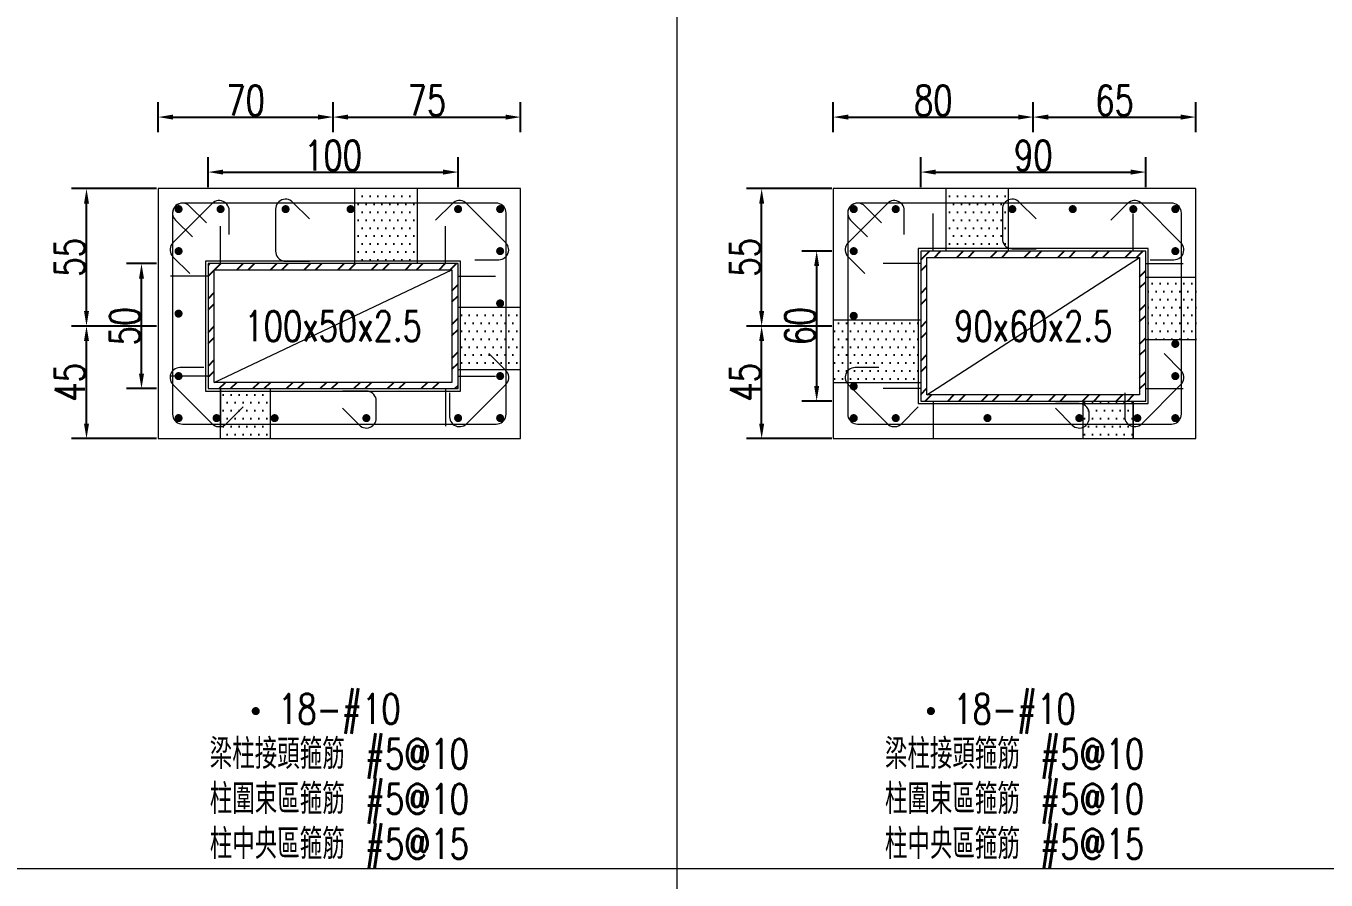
# Model space of a CAD drawing. Header units: millimetres. Extents: x 0 to 3905, y 0 to 8880.
# Drawn here: x 920 to 1440, y 1231 to 1573 of the extents above; entities that cross this region are included whole.
import ezdxf
from ezdxf.enums import TextEntityAlignment as Align

# ---------------------------------------------------------------- set-up
doc = ezdxf.new("R2010")
doc.units = ezdxf.units.MM
doc.layers.get('DEFPOINTS').update_dxf_attribs({"color": 3})
for name, color, linetype in [('Hatch線', 6, 'Continuous'), ('TC-鋼粱', 132, 'Continuous'), ('主筋斷面', 2, 'Continuous'), ('文字-主筋根數', 7, 'Continuous'), ('文字-剪力筋 中央區', 7, 'Continuous'), ('文字-剪力筋-BC', 7, 'Continuous'), ('文字-剪力筋-圍束區', 7, 'Continuous'), ('文字-輔助字', 7, 'Continuous'), ('柱斷面線', 4, 'Continuous'), ('標註字', 4, 'Continuous'), ('箍筋線', 1, 'Continuous'), ('網格線', 7, 'Continuous'), ('鋼柱', 11, 'Continuous')]:
    doc.layers.add(name, color=color, linetype=linetype)
doc.styles.add('note', font='txt.shx', dxfattribs={"width": 0.75, "height": 12})
doc.styles.add('txt', font='txt.shx', dxfattribs={"height": 0.2, "bigfont": 'chineset.shx'})
doc.dimstyles.new('RCAD_DIM', dxfattribs={"dimtxt": 12, "dimasz": 6, "dimexe": 6, "dimexo": 0.625, "dimtad": 1, "dimdec": 0, "dimdsep": 46, "dimtxsty": 'note', "dimcen": 2.5, "dimclrd": 256, "dimclre": 256, "dimclrt": 256, "dimadec": 0, "dimazin": 0, "dimtfac": 1, "dimtmove": 0, "dimatfit": 3, "dimfxl": 0, "dimtolj": 1, "dimarcsym": 0})

# ---------------------------------------------------------------- blocks, each defined once
blk = doc.blocks.new('*D564')
at = {"layer": 'DEFPOINTS', "color": 0}
for p in [(1092.5, 1514.625), (992.5, 1508), (1092.5, 1508)]:
    blk.add_point(p, dxfattribs=at)
at = {"layer": '標註字', "lineweight": -2}
for p, q in [((992.5, 1508.625), (992.5, 1520.625)), ((1092.5, 1508.625), (1092.5, 1520.625)), ((998.5, 1514.625), (1086.5, 1514.625))]:
    blk.add_line(p, q, dxfattribs=at)
at = {"layer": '標註字'}
for points in [[(998.5, 1515.625), (998.5, 1513.625), (992.5, 1514.625)], [(1086.5, 1513.625), (1086.5, 1515.625), (1092.5, 1514.625)]]:
    blk.add_solid(points, dxfattribs=at)
at = {"layer": '標註字', "insert": (1042.5, 1521.25), "char_height": 12, "attachment_point": 5, "style": 'note'}
blk.add_mtext('\\A1;100', dxfattribs=at)
blk = doc.blocks.new('*D565')
at = {"layer": 'DEFPOINTS', "color": 0}
for p in [(965.88, 1478), (972.5, 1478), (972.5, 1428)]:
    blk.add_point(p, dxfattribs=at)
at = {"layer": '標註字', "lineweight": -2}
for p, q in [((971.88, 1478), (959.88, 1478)), ((965.88, 1434), (965.88, 1472)), ((971.88, 1428), (959.88, 1428))]:
    blk.add_line(p, q, dxfattribs=at)
at = {"layer": '標註字'}
for points in [[(966.88, 1472), (964.88, 1472), (965.88, 1478)], [(964.88, 1434), (966.88, 1434), (965.88, 1428)]]:
    blk.add_solid(points, dxfattribs=at)
at = {"layer": '標註字', "insert": (959.25, 1453), "char_height": 12, "attachment_point": 5, "rotation": 90, "style": 'note'}
blk.add_mtext('\\A1;50', dxfattribs=at)
blk = doc.blocks.new('*D566')
at = {"layer": 'DEFPOINTS', "color": 0}
for p in [(1042.5, 1536.62), (972.5, 1530), (1042.5, 1530)]:
    blk.add_point(p, dxfattribs=at)
at = {"layer": '標註字', "lineweight": -2}
for p, q in [((972.5, 1530.62), (972.5, 1542.62)), ((1042.5, 1530.62), (1042.5, 1542.62)), ((978.5, 1536.62), (1036.5, 1536.62))]:
    blk.add_line(p, q, dxfattribs=at)
at = {"layer": '標註字'}
for points in [[(978.5, 1537.62), (978.5, 1535.62), (972.5, 1536.62)], [(1036.5, 1535.62), (1036.5, 1537.62), (1042.5, 1536.62)]]:
    blk.add_solid(points, dxfattribs=at)
at = {"layer": '標註字', "insert": (1007.5, 1543.25), "char_height": 12, "attachment_point": 5, "style": 'note'}
blk.add_mtext('\\A1;70', dxfattribs=at)
blk = doc.blocks.new('*D567')
at = {"layer": 'DEFPOINTS', "color": 0}
for p in [(1117.5, 1536.62), (1042.5, 1530), (1117.5, 1530)]:
    blk.add_point(p, dxfattribs=at)
at = {"layer": '標註字', "lineweight": -2}
for p, q in [((1042.5, 1530.62), (1042.5, 1542.62)), ((1117.5, 1530.62), (1117.5, 1542.62)), ((1048.5, 1536.62), (1111.5, 1536.62))]:
    blk.add_line(p, q, dxfattribs=at)
at = {"layer": '標註字'}
for points in [[(1048.5, 1537.62), (1048.5, 1535.62), (1042.5, 1536.62)], [(1111.5, 1535.62), (1111.5, 1537.62), (1117.5, 1536.62)]]:
    blk.add_solid(points, dxfattribs=at)
at = {"layer": '標註字', "insert": (1080, 1543.25), "char_height": 12, "attachment_point": 5, "style": 'note'}
blk.add_mtext('\\A1;75', dxfattribs=at)
blk = doc.blocks.new('*D568')
at = {"layer": 'DEFPOINTS', "color": 0}
for p in [(943.88, 1453), (972.5, 1453), (972.5, 1408)]:
    blk.add_point(p, dxfattribs=at)
at = {"layer": '標註字', "lineweight": -2}
for p, q in [((971.88, 1453), (937.88, 1453)), ((943.88, 1414), (943.88, 1447)), ((971.88, 1408), (937.88, 1408))]:
    blk.add_line(p, q, dxfattribs=at)
at = {"layer": '標註字'}
for points in [[(944.88, 1447), (942.88, 1447), (943.88, 1453)], [(942.88, 1414), (944.88, 1414), (943.88, 1408)]]:
    blk.add_solid(points, dxfattribs=at)
at = {"layer": '標註字', "insert": (937.25, 1430.5), "char_height": 12, "attachment_point": 5, "rotation": 90, "style": 'note'}
blk.add_mtext('\\A1;45', dxfattribs=at)
blk = doc.blocks.new('*D569')
at = {"layer": 'DEFPOINTS', "color": 0}
for p in [(943.88, 1508), (972.5, 1508), (972.5, 1453)]:
    blk.add_point(p, dxfattribs=at)
at = {"layer": '標註字', "lineweight": -2}
for p, q in [((971.88, 1508), (937.88, 1508)), ((943.88, 1459), (943.88, 1502)), ((971.88, 1453), (937.88, 1453))]:
    blk.add_line(p, q, dxfattribs=at)
at = {"layer": '標註字'}
for points in [[(944.88, 1502), (942.88, 1502), (943.88, 1508)], [(942.88, 1459), (944.88, 1459), (943.88, 1453)]]:
    blk.add_solid(points, dxfattribs=at)
at = {"layer": '標註字', "insert": (937.25, 1480.5), "char_height": 12, "attachment_point": 5, "rotation": 90, "style": 'note'}
blk.add_mtext('\\A1;55', dxfattribs=at)
blk = doc.blocks.new('Circle_Filled')
at = {"const_width": 0.5}
blk.add_lwpolyline([(-0.25, 0, 1), (0.25, 0, 1)], format="xyb", close=True, dxfattribs=at)
blk = doc.blocks.new('*D696')
at = {"layer": 'DEFPOINTS', "color": 0}
for p in [(1367.5, 1514.62), (1277.5, 1508), (1367.5, 1508)]:
    blk.add_point(p, dxfattribs=at)
at = {"layer": '標註字', "lineweight": -2}
for p, q in [((1277.5, 1508.62), (1277.5, 1520.62)), ((1367.5, 1508.62), (1367.5, 1520.62)), ((1283.5, 1514.62), (1361.5, 1514.62))]:
    blk.add_line(p, q, dxfattribs=at)
at = {"layer": '標註字'}
for points in [[(1283.5, 1515.62), (1283.5, 1513.62), (1277.5, 1514.62)], [(1361.5, 1513.62), (1361.5, 1515.62), (1367.5, 1514.62)]]:
    blk.add_solid(points, dxfattribs=at)
at = {"layer": '標註字', "insert": (1322.5, 1521.25), "char_height": 12, "attachment_point": 5, "style": 'note'}
blk.add_mtext('\\A1;90', dxfattribs=at)
blk = doc.blocks.new('*D697')
at = {"layer": 'DEFPOINTS', "color": 0}
for p in [(1235.88, 1483), (1242.5, 1483), (1242.5, 1423)]:
    blk.add_point(p, dxfattribs=at)
at = {"layer": '標註字', "lineweight": -2}
for p, q in [((1241.88, 1483), (1229.88, 1483)), ((1235.88, 1429), (1235.88, 1477)), ((1241.88, 1423), (1229.88, 1423))]:
    blk.add_line(p, q, dxfattribs=at)
at = {"layer": '標註字'}
for points in [[(1236.88, 1477), (1234.88, 1477), (1235.88, 1483)], [(1234.88, 1429), (1236.88, 1429), (1235.88, 1423)]]:
    blk.add_solid(points, dxfattribs=at)
at = {"layer": '標註字', "insert": (1229.25, 1453), "char_height": 12, "attachment_point": 5, "rotation": 90, "style": 'note'}
blk.add_mtext('\\A1;60', dxfattribs=at)
blk = doc.blocks.new('*D698')
at = {"layer": 'DEFPOINTS', "color": 0}
for p in [(1322.5, 1536.62), (1242.5, 1530), (1322.5, 1530)]:
    blk.add_point(p, dxfattribs=at)
at = {"layer": '標註字', "lineweight": -2}
for p, q in [((1242.5, 1530.62), (1242.5, 1542.62)), ((1322.5, 1530.62), (1322.5, 1542.62)), ((1248.5, 1536.62), (1316.5, 1536.62))]:
    blk.add_line(p, q, dxfattribs=at)
at = {"layer": '標註字'}
for points in [[(1248.5, 1537.62), (1248.5, 1535.62), (1242.5, 1536.62)], [(1316.5, 1535.62), (1316.5, 1537.62), (1322.5, 1536.62)]]:
    blk.add_solid(points, dxfattribs=at)
at = {"layer": '標註字', "insert": (1282.5, 1543.25), "char_height": 12, "attachment_point": 5, "style": 'note'}
blk.add_mtext('\\A1;80', dxfattribs=at)
blk = doc.blocks.new('*D699')
at = {"layer": 'DEFPOINTS', "color": 0}
for p in [(1387.5, 1536.62), (1322.5, 1530), (1387.5, 1530)]:
    blk.add_point(p, dxfattribs=at)
at = {"layer": '標註字', "lineweight": -2}
for p, q in [((1322.5, 1530.62), (1322.5, 1542.62)), ((1387.5, 1530.62), (1387.5, 1542.62)), ((1328.5, 1536.62), (1381.5, 1536.62))]:
    blk.add_line(p, q, dxfattribs=at)
at = {"layer": '標註字'}
for points in [[(1328.5, 1537.62), (1328.5, 1535.62), (1322.5, 1536.62)], [(1381.5, 1535.62), (1381.5, 1537.62), (1387.5, 1536.62)]]:
    blk.add_solid(points, dxfattribs=at)
at = {"layer": '標註字', "insert": (1355, 1543.25), "char_height": 12, "attachment_point": 5, "style": 'note'}
blk.add_mtext('\\A1;65', dxfattribs=at)
blk = doc.blocks.new('*D700')
at = {"layer": 'DEFPOINTS', "color": 0}
for p in [(1213.88, 1453), (1242.5, 1453), (1242.5, 1408)]:
    blk.add_point(p, dxfattribs=at)
at = {"layer": '標註字', "lineweight": -2}
for p, q in [((1241.88, 1453), (1207.88, 1453)), ((1213.88, 1414), (1213.88, 1447)), ((1241.88, 1408), (1207.88, 1408))]:
    blk.add_line(p, q, dxfattribs=at)
at = {"layer": '標註字'}
for points in [[(1214.88, 1447), (1212.88, 1447), (1213.88, 1453)], [(1212.88, 1414), (1214.88, 1414), (1213.88, 1408)]]:
    blk.add_solid(points, dxfattribs=at)
at = {"layer": '標註字', "insert": (1207.25, 1430.5), "char_height": 12, "attachment_point": 5, "rotation": 90, "style": 'note'}
blk.add_mtext('\\A1;45', dxfattribs=at)
blk = doc.blocks.new('*D701')
at = {"layer": 'DEFPOINTS', "color": 0}
for p in [(1213.88, 1508), (1242.5, 1508), (1242.5, 1453)]:
    blk.add_point(p, dxfattribs=at)
at = {"layer": '標註字', "lineweight": -2}
for p, q in [((1241.88, 1508), (1207.88, 1508)), ((1213.88, 1459), (1213.88, 1502)), ((1241.88, 1453), (1207.88, 1453))]:
    blk.add_line(p, q, dxfattribs=at)
at = {"layer": '標註字'}
for points in [[(1214.88, 1502), (1212.88, 1502), (1213.88, 1508)], [(1212.88, 1459), (1214.88, 1459), (1213.88, 1453)]]:
    blk.add_solid(points, dxfattribs=at)
at = {"layer": '標註字', "insert": (1207.25, 1480.5), "char_height": 12, "attachment_point": 5, "rotation": 90, "style": 'note'}
blk.add_mtext('\\A1;55', dxfattribs=at)

msp = doc.modelspace()

# ---------------------------------------------------------------- hatches: boundary and pattern name
at = {"layer": 'Hatch線'}
h = msp.add_hatch(dxfattribs=at)
h.set_pattern_fill('ANSI32', color=256, style=0)
h.paths.add_polyline_path([(1277.5, 1423), (1367.5, 1423), (1367.5, 1483), (1277.5, 1483)], flags=17)
h.paths.add_polyline_path([(1280, 1425.5), (1280, 1480.5), (1365, 1480.5), (1365, 1425.5)])
h = msp.add_hatch(dxfattribs=at)
h.set_pattern_fill('ANSI32', color=256, style=0)
h.paths.add_polyline_path([(992.5, 1428), (1092.5, 1428), (1092.5, 1478), (992.5, 1478)], flags=17)
h.paths.add_polyline_path([(995, 1430.5), (995, 1475.5), (1090, 1475.5), (1090, 1430.5)])
at = {"layer": 'TC-鋼粱'}
h = msp.add_hatch(dxfattribs=at)
h.set_pattern_fill('DOTS', color=256, scale=2, style=0)
h.paths.add_polyline_path([(1076.11, 1508), (1051.11, 1508), (1051.11, 1478), (1076.11, 1478)], flags=17)
h = msp.add_hatch(dxfattribs=at)
h.set_pattern_fill('DOTS', color=256, scale=2, style=0)
h.paths.add_polyline_path([(1312.5, 1508), (1287.5, 1508), (1287.5, 1483), (1312.5, 1483)], flags=17)
h = msp.add_hatch(dxfattribs=at)
h.set_pattern_fill('DOTS', color=256, scale=2, style=0)
h.paths.add_polyline_path([(1387.5, 1447.5), (1387.5, 1472.5), (1367.5, 1472.5), (1367.5, 1447.5)], flags=17)
h = msp.add_hatch(dxfattribs=at)
h.set_pattern_fill('DOTS', color=256, scale=2, style=0)
h.paths.add_polyline_path([(1117.5, 1435.5), (1117.5, 1460.5), (1092.5, 1460.5), (1092.5, 1435.5)], flags=17)
h = msp.add_hatch(dxfattribs=at)
h.set_pattern_fill('DOTS', color=256, scale=2, style=0)
h.paths.add_polyline_path([(1242.5, 1455.5), (1242.5, 1430.5), (1277.5, 1430.5), (1277.5, 1455.5)], flags=17)
h = msp.add_hatch(dxfattribs=at)
h.set_pattern_fill('DOTS', color=256, scale=2, style=0)
h.paths.add_polyline_path([(997.5, 1408), (1017.5, 1408), (1017.5, 1428), (997.5, 1428)], flags=17)
h = msp.add_hatch(dxfattribs=at)
h.set_pattern_fill('DOTS', color=256, scale=2, style=0)
h.paths.add_polyline_path([(1342.5, 1408), (1362.5, 1408), (1362.5, 1423), (1342.5, 1423)], flags=17)

# ---------------------------------------------------------------- linework, layer by layer
at = {"layer": 'DEFPOINTS', "lineweight": 5}
for points in [[(1282.5, 1483), (1282.5, 1498)], [(1362.5, 1483), (1362.5, 1498)], [(997.5, 1478), (997.5, 1493)], [(1087.5, 1478), (1087.5, 1493)], [(1277.5, 1422), (1368.5, 1422), (1368.5, 1484), (1276.5, 1484), (1276.5, 1422), (1277.5, 1422)], [(992.5, 1427), (1093.5, 1427), (1093.5, 1479), (991.5, 1479), (991.5, 1427), (992.5, 1427)], [(1277.5, 1478), (1262.5, 1478)], [(1280, 1425.5), (1365, 1480.5)], [(1367.5, 1478), (1382.5, 1478)], [(992.5, 1473), (977.5, 1473)], [(995, 1430.5), (1090, 1475.5)], [(1092.5, 1473), (1107.5, 1473)], [(992.5, 1433), (977.5, 1433)], [(1092.5, 1433), (1107.5, 1433)], [(997.5, 1428), (997.5, 1413)], [(1087.5, 1428), (1087.5, 1413)], [(1277.5, 1428), (1262.5, 1428)], [(1367.5, 1428), (1382.5, 1428)], [(1282.5, 1423), (1282.5, 1408)], [(1362.5, 1423), (1362.5, 1408)]]:
    msp.add_lwpolyline(points, dxfattribs=at)
at = {"layer": 'TC-鋼粱', "lineweight": 5}
for points in [[(1051.11, 1508), (1051.11, 1478)], [(1076.11, 1508), (1076.11, 1478)], [(1287.5, 1508), (1287.5, 1483)], [(1312.5, 1508), (1312.5, 1483)], [(1387.5, 1472.5), (1367.5, 1472.5)], [(1117.5, 1460.5), (1092.5, 1460.5)], [(1242.5, 1455.5), (1277.5, 1455.5)], [(1387.5, 1447.5), (1367.5, 1447.5)], [(1117.5, 1435.5), (1092.5, 1435.5)], [(1242.5, 1430.5), (1277.5, 1430.5)], [(997.5, 1408), (997.5, 1428)], [(1017.5, 1408), (1017.5, 1428)], [(1342.5, 1408), (1342.5, 1423)], [(1362.5, 1408), (1362.5, 1423)]]:
    msp.add_lwpolyline(points, dxfattribs=at)
at = {"layer": '柱斷面線', "lineweight": 5}
for points in [[(972.5, 1408), (1117.5, 1408), (1117.5, 1508), (972.5, 1508), (972.5, 1408)], [(1242.5, 1408), (1387.5, 1408), (1387.5, 1508), (1242.5, 1508), (1242.5, 1408)]]:
    msp.add_lwpolyline(points, dxfattribs=at)
at = {"layer": '箍筋線', "lineweight": 5}
for points in [[(1000.93, 1489.71), (1000.93, 1499.25), (1000.87, 1499.92), (1000.7, 1500.56), (1000.43, 1501.17), (1000.06, 1501.73), (999.6, 1502.22), (999.07, 1502.62), (998.47, 1502.92), (997.84, 1503.13), (997.17, 1503.22), (996.51, 1503.2), (995.85, 1503.07), (995.23, 1502.83), (994.65, 1502.49), (994.14, 1502.06), (978.44, 1486.36), (977.99, 1485.83), (977.65, 1485.23), (977.41, 1484.58), (977.29, 1483.89), (977.29, 1483.2), (977.41, 1482.52), (977.65, 1481.87), (977.99, 1481.27), (978.44, 1480.74), (985.18, 1473.99)], [(1033.05, 1495.86), (1026.31, 1502.61), (1025.8, 1503.04), (1025.22, 1503.38), (1024.6, 1503.62), (1023.94, 1503.75), (1023.27, 1503.77), (1022.61, 1503.68), (1021.98, 1503.47), (1021.38, 1503.17), (1020.85, 1502.76), (1020.39, 1502.28), (1020.02, 1501.72), (1019.75, 1501.11), (1019.58, 1500.47), (1019.52, 1499.8), (1019.52, 1482.96), (1019.58, 1482.26), (1019.76, 1481.6), (1020.06, 1480.97), (1020.45, 1480.4), (1020.94, 1479.91), (1021.51, 1479.51), (1022.14, 1479.22), (1022.81, 1479.04), (1023.5, 1478.98), (1033.04, 1478.98)], [(1099.21, 1479.57), (1108.75, 1479.57), (1109.42, 1479.63), (1110.06, 1479.8), (1110.67, 1480.07), (1111.23, 1480.44), (1111.72, 1480.9), (1112.12, 1481.43), (1112.42, 1482.03), (1112.63, 1482.66), (1112.72, 1483.33), (1112.7, 1483.99), (1112.57, 1484.65), (1112.33, 1485.27), (1111.99, 1485.85), (1111.56, 1486.36), (1095.86, 1502.06), (1095.33, 1502.51), (1094.73, 1502.85), (1094.08, 1503.09), (1093.39, 1503.21), (1092.7, 1503.21), (1092.02, 1503.09), (1091.37, 1502.85), (1090.77, 1502.51), (1090.24, 1502.06), (1083.49, 1495.32)], [(1270.93, 1489.71), (1270.93, 1499.25), (1270.87, 1499.92), (1270.7, 1500.56), (1270.43, 1501.17), (1270.06, 1501.73), (1269.6, 1502.22), (1269.07, 1502.62), (1268.47, 1502.92), (1267.84, 1503.13), (1267.17, 1503.22), (1266.51, 1503.2), (1265.85, 1503.07), (1265.23, 1502.83), (1264.65, 1502.49), (1264.14, 1502.06), (1248.44, 1486.36), (1247.99, 1485.83), (1247.65, 1485.23), (1247.41, 1484.58), (1247.29, 1483.89), (1247.29, 1483.2), (1247.41, 1482.52), (1247.65, 1481.87), (1247.99, 1481.27), (1248.44, 1480.74), (1255.18, 1473.99)], [(1323.67, 1495.86), (1316.92, 1502.61), (1316.41, 1503.04), (1315.83, 1503.38), (1315.21, 1503.62), (1314.56, 1503.75), (1313.89, 1503.77), (1313.23, 1503.68), (1312.59, 1503.47), (1312, 1503.17), (1311.46, 1502.76), (1311, 1502.28), (1310.63, 1501.72), (1310.36, 1501.11), (1310.19, 1500.47), (1310.13, 1499.8), (1310.13, 1487.96), (1310.2, 1487.26), (1310.37, 1486.6), (1310.67, 1485.97), (1311.06, 1485.4), (1311.55, 1484.91), (1312.12, 1484.51), (1312.75, 1484.22), (1313.42, 1484.04), (1314.11, 1483.98), (1323.65, 1483.98)], [(1369.21, 1479.57), (1378.75, 1479.57), (1379.42, 1479.63), (1380.06, 1479.8), (1380.67, 1480.07), (1381.23, 1480.44), (1381.72, 1480.9), (1382.12, 1481.43), (1382.42, 1482.03), (1382.63, 1482.66), (1382.72, 1483.33), (1382.7, 1483.99), (1382.57, 1484.65), (1382.33, 1485.27), (1381.99, 1485.85), (1381.56, 1486.36), (1365.86, 1502.06), (1365.33, 1502.51), (1364.73, 1502.85), (1364.08, 1503.09), (1363.39, 1503.21), (1362.7, 1503.21), (1362.02, 1503.09), (1361.37, 1502.85), (1360.77, 1502.51), (1360.24, 1502.06), (1353.49, 1495.32)], [(991.83, 1494.29), (985.08, 1501.04), (984.57, 1501.47), (983.99, 1501.81), (983.37, 1502.05), (982.72, 1502.18), (982.05, 1502.2), (981.39, 1502.11), (980.75, 1501.9), (980.16, 1501.6), (979.62, 1501.19), (979.16, 1500.71), (978.79, 1500.15), (978.52, 1499.54), (978.35, 1498.9), (978.29, 1498.23), (978.29, 1417.77), (978.36, 1417.08), (978.53, 1416.41), (978.83, 1415.78), (979.22, 1415.21), (979.71, 1414.72), (980.28, 1414.33), (980.91, 1414.03), (981.58, 1413.86), (982.27, 1413.79), (1107.73, 1413.79), (1108.42, 1413.86), (1109.09, 1414.03), (1109.72, 1414.33), (1110.29, 1414.72), (1110.78, 1415.21), (1111.17, 1415.78), (1111.47, 1416.41), (1111.64, 1417.08), (1111.71, 1417.77), (1111.71, 1498.23), (1111.64, 1498.92), (1111.47, 1499.59), (1111.17, 1500.22), (1110.78, 1500.79), (1110.29, 1501.28), (1109.72, 1501.67), (1109.09, 1501.97), (1108.42, 1502.14), (1107.73, 1502.21), (982.27, 1502.21), (981.6, 1502.15), (980.96, 1501.98), (980.35, 1501.71), (979.79, 1501.34), (979.31, 1500.88), (978.9, 1500.34), (978.6, 1499.75), (978.39, 1499.11), (978.3, 1498.45), (978.32, 1497.78), (978.45, 1497.13), (978.69, 1496.51), (979.03, 1495.93), (979.46, 1495.42), (986.21, 1488.67)], [(1261.83, 1494.29), (1255.08, 1501.04), (1254.57, 1501.47), (1253.99, 1501.81), (1253.37, 1502.05), (1252.72, 1502.18), (1252.05, 1502.2), (1251.39, 1502.11), (1250.75, 1501.9), (1250.16, 1501.6), (1249.62, 1501.19), (1249.16, 1500.71), (1248.79, 1500.15), (1248.52, 1499.54), (1248.35, 1498.9), (1248.29, 1498.23), (1248.29, 1417.77), (1248.36, 1417.08), (1248.53, 1416.41), (1248.83, 1415.78), (1249.22, 1415.21), (1249.71, 1414.72), (1250.28, 1414.33), (1250.91, 1414.03), (1251.58, 1413.86), (1252.27, 1413.79), (1377.73, 1413.79), (1378.42, 1413.86), (1379.09, 1414.03), (1379.72, 1414.33), (1380.29, 1414.72), (1380.78, 1415.21), (1381.17, 1415.78), (1381.47, 1416.41), (1381.64, 1417.08), (1381.71, 1417.77), (1381.71, 1498.23), (1381.64, 1498.92), (1381.47, 1499.59), (1381.17, 1500.22), (1380.78, 1500.79), (1380.29, 1501.28), (1379.72, 1501.67), (1379.09, 1501.97), (1378.42, 1502.14), (1377.73, 1502.21), (1252.27, 1502.21), (1251.6, 1502.15), (1250.96, 1501.98), (1250.35, 1501.71), (1249.79, 1501.34), (1249.31, 1500.88), (1248.9, 1500.34), (1248.6, 1499.75), (1248.39, 1499.11), (1248.3, 1498.45), (1248.32, 1497.78), (1248.45, 1497.13), (1248.69, 1496.51), (1249.03, 1495.93), (1249.46, 1495.42), (1256.21, 1488.67)], [(1089.07, 1426.29), (1089.07, 1416.75), (1089.13, 1416.08), (1089.3, 1415.44), (1089.57, 1414.83), (1089.94, 1414.27), (1090.4, 1413.78), (1090.93, 1413.38), (1091.53, 1413.08), (1092.16, 1412.87), (1092.83, 1412.78), (1093.49, 1412.8), (1094.15, 1412.93), (1094.77, 1413.17), (1095.35, 1413.51), (1095.86, 1413.94), (1111.56, 1429.64), (1112.01, 1430.17), (1112.35, 1430.77), (1112.59, 1431.42), (1112.71, 1432.11), (1112.71, 1432.8), (1112.59, 1433.48), (1112.35, 1434.13), (1112.01, 1434.73), (1111.56, 1435.26), (1104.82, 1442.01)], [(1359.07, 1426.29), (1359.07, 1416.75), (1359.13, 1416.08), (1359.3, 1415.44), (1359.57, 1414.83), (1359.94, 1414.27), (1360.4, 1413.78), (1360.93, 1413.38), (1361.53, 1413.08), (1362.16, 1412.87), (1362.83, 1412.78), (1363.49, 1412.8), (1364.15, 1412.93), (1364.77, 1413.17), (1365.35, 1413.51), (1365.86, 1413.94), (1381.56, 1429.64), (1382.01, 1430.17), (1382.35, 1430.77), (1382.59, 1431.42), (1382.71, 1432.11), (1382.71, 1432.8), (1382.59, 1433.48), (1382.35, 1434.13), (1382.01, 1434.73), (1381.56, 1435.26), (1374.82, 1442.01)], [(990.79, 1436.43), (981.25, 1436.43), (980.58, 1436.37), (979.94, 1436.2), (979.33, 1435.93), (978.77, 1435.56), (978.28, 1435.1), (977.88, 1434.57), (977.58, 1433.97), (977.37, 1433.34), (977.28, 1432.67), (977.3, 1432.01), (977.43, 1431.35), (977.67, 1430.73), (978.01, 1430.15), (978.44, 1429.64), (994.14, 1413.94), (994.67, 1413.49), (995.27, 1413.15), (995.92, 1412.91), (996.61, 1412.79), (997.3, 1412.79), (997.98, 1412.91), (998.63, 1413.15), (999.23, 1413.49), (999.76, 1413.94), (1006.51, 1420.68)], [(1260.79, 1436.43), (1251.25, 1436.43), (1250.58, 1436.37), (1249.94, 1436.2), (1249.33, 1435.93), (1248.77, 1435.56), (1248.28, 1435.1), (1247.88, 1434.57), (1247.58, 1433.97), (1247.37, 1433.34), (1247.28, 1432.67), (1247.3, 1432.01), (1247.43, 1431.35), (1247.67, 1430.73), (1248.01, 1430.15), (1248.44, 1429.64), (1264.14, 1413.94), (1264.67, 1413.49), (1265.27, 1413.15), (1265.92, 1412.91), (1266.61, 1412.79), (1267.3, 1412.79), (1267.98, 1412.91), (1268.63, 1413.15), (1269.23, 1413.49), (1269.76, 1413.94), (1276.51, 1420.68)], [(1046.25, 1420.14), (1052.99, 1413.39), (1053.5, 1412.96), (1054.08, 1412.62), (1054.7, 1412.38), (1055.36, 1412.25), (1056.03, 1412.23), (1056.69, 1412.32), (1057.33, 1412.53), (1057.92, 1412.83), (1058.45, 1413.24), (1058.91, 1413.72), (1059.28, 1414.28), (1059.56, 1414.89), (1059.72, 1415.53), (1059.78, 1416.2), (1059.78, 1423.04), (1059.72, 1423.74), (1059.54, 1424.4), (1059.25, 1425.03), (1058.85, 1425.6), (1058.36, 1426.09), (1057.79, 1426.49), (1057.16, 1426.78), (1056.5, 1426.96), (1055.8, 1427.02), (1046.27, 1427.02)], [(1331.33, 1420.14), (1338.08, 1413.39), (1338.59, 1412.96), (1339.16, 1412.62), (1339.79, 1412.38), (1340.44, 1412.25), (1341.11, 1412.23), (1341.77, 1412.32), (1342.41, 1412.53), (1343, 1412.83), (1343.54, 1413.23), (1344, 1413.72), (1344.37, 1414.28), (1344.64, 1414.89), (1344.81, 1415.53), (1344.86, 1416.2), (1344.86, 1418.04), (1344.8, 1418.73), (1344.63, 1419.4), (1344.33, 1420.03), (1343.94, 1420.6), (1343.45, 1421.09), (1342.88, 1421.49), (1342.25, 1421.78), (1341.58, 1421.96), (1340.89, 1422.02), (1331.35, 1422.02)]]:
    msp.add_lwpolyline(points, dxfattribs=at)
at = {"layer": '網格線', "lineweight": 5}
for points in [[(1180, 1608), (1180, 1236)], [(910, 1236), (1180, 1236)], [(1180, 1236), (1450, 1236)], [(1180, 1236), (1180, 1206)]]:
    msp.add_lwpolyline(points, dxfattribs=at)
at = {"layer": '鋼柱', "lineweight": 5}
for points in [[(1277.5, 1423), (1367.5, 1423), (1367.5, 1483), (1277.5, 1483), (1277.5, 1423)], [(992.5, 1428), (1092.5, 1428), (1092.5, 1478), (992.5, 1478), (992.5, 1428)], [(1280, 1425.5), (1280, 1480.5), (1365, 1480.5), (1365, 1425.5), (1280, 1425.5)], [(995, 1430.5), (995, 1475.5), (1090, 1475.5), (1090, 1430.5), (995, 1430.5)]]:
    msp.add_lwpolyline(points, dxfattribs=at)

# ---------------------------------------------------------------- block references
at = {"layer": '主筋斷面', "lineweight": 5, "xscale": 3.220000028610229, "yscale": 3.220000028610229}
for p in [(980.7, 1499.8), (997.5, 1499.8), (1023.5, 1499.8), (1049.5, 1499.8), (1092.5, 1499.8), (1109.3, 1499.8), (1250.7, 1499.8), (1267.5, 1499.8), (1314.11, 1499.8), (1338.3, 1499.8), (1362.5, 1499.8), (1379.3, 1499.8), (980.7, 1483), (1109.3, 1483), (1250.7, 1483), (1379.3, 1483), (1109.3, 1462.11), (980.7, 1458), (1250.7, 1457.11), (1379.3, 1445.89), (980.7, 1433), (1109.3, 1433), (1250.7, 1428.89), (1379.3, 1433), (980.7, 1416.2), (995.89, 1416.2), (1019.11, 1416.2), (1055.8, 1416.2), (1092.5, 1416.2), (1109.3, 1416.2), (1250.7, 1416.2), (1267.5, 1416.2), (1304.19, 1416.2), (1340.89, 1416.2), (1364.11, 1416.2), (1379.3, 1416.2), (1011.56, 1299), (1281.56, 1299)]:
    msp.add_blockref('Circle_Filled', p, dxfattribs=at)

# ---------------------------------------------------------------- texts
at = {"layer": '文字-主筋根數', "style": 'txt', "width": 0.75}
for p in [(1045, 1299), (1315, 1299)]:
    msp.add_text('18-#10', height=12, dxfattribs=at).set_placement(p, align=Align.MIDDLE)
at = {"layer": '文字-剪力筋 中央區', "style": 'txt', "width": 0.75}
for p in [(1045, 1245), (1315, 1245)]:
    msp.add_text('柱中央區箍筋 #5@15', height=12, dxfattribs=at).set_placement(p, align=Align.MIDDLE)
at = {"layer": '文字-剪力筋-BC', "style": 'txt', "width": 0.75}
for p in [(1045, 1281), (1315, 1281)]:
    msp.add_text('梁柱接頭箍筋 #5@10', height=12, dxfattribs=at).set_placement(p, align=Align.MIDDLE)
at = {"layer": '文字-剪力筋-圍束區', "style": 'txt', "width": 0.75}
for p in [(1045, 1263), (1315, 1263)]:
    msp.add_text('柱圍束區箍筋 #5@10', height=12, dxfattribs=at).set_placement(p, align=Align.MIDDLE)
at = {"layer": '文字-輔助字', "style": 'txt', "width": 0.75}
for s, p in [('100x50x2.5', (1042.5, 1453)), ('90x60x2.5', (1322.5, 1453))]:
    msp.add_text(s, height=12, dxfattribs=at).set_placement(p, align=Align.MIDDLE)

# ---------------------------------------------------------------- dimensions: what is measured, and where the dimension line sits
at = {"layer": '標註字'}
for base, p1, p2, picture, middle in [((1042.5, 1536.62), (972.5, 1530), (1042.5, 1530), '*D566', (1007.5, 1543.25)), ((1117.5, 1536.62), (1042.5, 1530), (1117.5, 1530), '*D567', (1080, 1543.25)), ((1322.5, 1536.62), (1242.5, 1530), (1322.5, 1530), '*D698', (1282.5, 1543.25)), ((1387.5, 1536.62), (1322.5, 1530), (1387.5, 1530), '*D699', (1355, 1543.25)), ((1092.5, 1514.62), (992.5, 1508), (1092.5, 1508), '*D564', (1042.5, 1521.25)), ((1367.5, 1514.62), (1277.5, 1508), (1367.5, 1508), '*D696', (1322.5, 1521.25))]:
    dim = msp.add_linear_dim(base=base, p1=p1, p2=p2, dimstyle='RCAD_DIM', dxfattribs=at)
    dim.commit()
    dim.dimension.update_dxf_attribs({"geometry": picture, "text_midpoint": middle})
for base, p1, p2, picture, middle in [((943.88, 1508), (972.5, 1453), (972.5, 1508), '*D569', (937.25, 1480.5)), ((1213.88, 1508), (1242.5, 1453), (1242.5, 1508), '*D701', (1207.25, 1480.5)), ((1235.88, 1483), (1242.5, 1423), (1242.5, 1483), '*D697', (1229.25, 1453)), ((965.88, 1478), (972.5, 1428), (972.5, 1478), '*D565', (959.25, 1453)), ((943.88, 1453), (972.5, 1408), (972.5, 1453), '*D568', (937.25, 1430.5)), ((1213.88, 1453), (1242.5, 1408), (1242.5, 1453), '*D700', (1207.25, 1430.5))]:
    dim = msp.add_linear_dim(base=base, p1=p1, p2=p2, angle=90, dimstyle='RCAD_DIM', dxfattribs=at)
    dim.commit()
    dim.dimension.update_dxf_attribs({"geometry": picture, "text_midpoint": middle})

doc.saveas('drawing.dxf')
